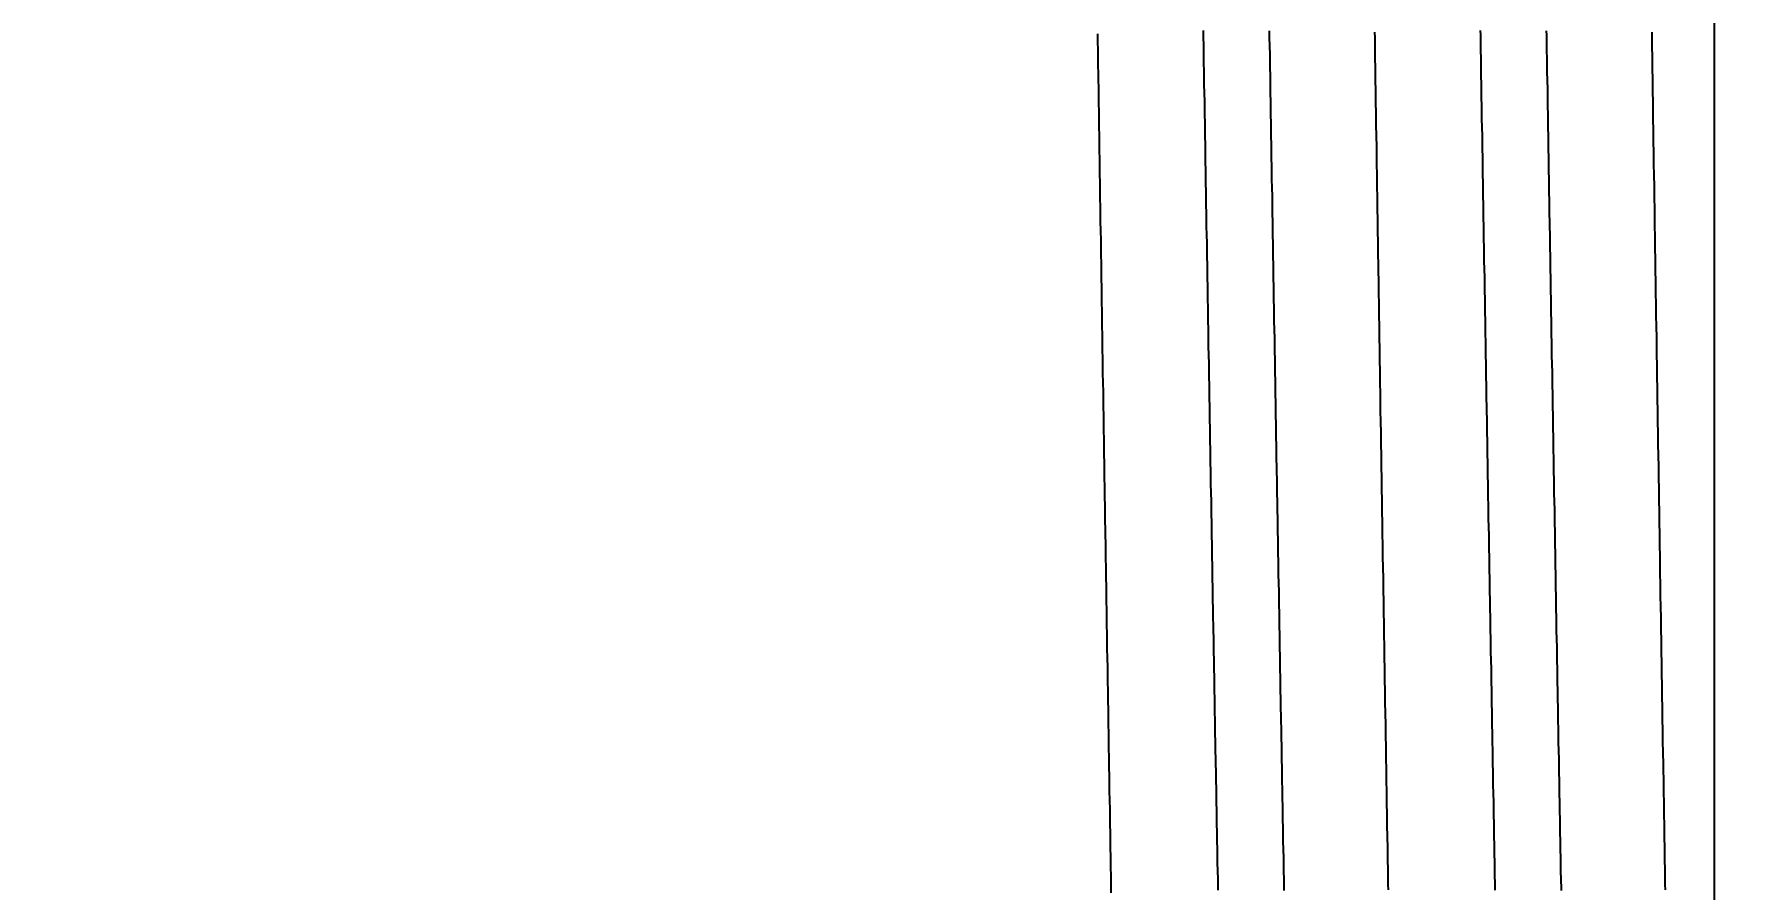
# Model space of a CAD drawing. Header units: millimetres. Extents: x 0 to 3800, y -67 to 2530.
# Drawn here: x 2289.26 to 2298.69, y 1457.72 to 1462.46 of the extents above; entities that cross this region are included whole.
import ezdxf

# ---------------------------------------------------------------- set-up
doc = ezdxf.new("R2010")
doc.units = ezdxf.units.MM
doc.layers.add('내부선 및 부속', color=4, linetype='Continuous')
doc.layers.add('치수선', color=7, linetype='Continuous')
doc.styles.add('____', font='')
doc.styles.get('____').set_extended_font_data('굴림')
doc.dimstyles.new('MSADIM', dxfattribs={"dimtxt": 33, "dimasz": 17, "dimexe": 10, "dimexo": 7.5, "dimgap": 10, "dimtad": 0, "dimtih": 1, "dimtoh": 1, "dimdec": 0, "dimzin": 1, "dimdsep": 46, "dimtxsty": '____', "dimcen": 11.25, "dimadec": 0, "dimazin": 0, "dimtfac": 1, "dimtdec": 0, "dimtix": 1, "dimtmove": 0, "dimatfit": 3, "dimfxl": 1, "dimtolj": 1, "dimtzin": 1, "dimarcsym": 0})

# ---------------------------------------------------------------- blocks, each defined once
blk = doc.blocks.new('*D35')
at = {"layer": '치수선', "color": 0, "linetype": 'Continuous', "lineweight": -2, "transparency": 16777216}
for p, q in [((2924.5235, 1577.5117), (2924.5235, 1252.0017)), ((2244.5236, 1269.5017), (2244.5236, 1272.0017)), ((2261.5236, 1262.0017), (2547.2433, 1262.0017)), ((2907.5235, 1262.0017), (2621.8038, 1262.0017))]:
    blk.add_line(p, q, dxfattribs=at)
at = {"layer": '치수선', "color": 0, "linetype": 'Continuous', "transparency": 16777216}
for points in [[(2261.5236, 1264.835), (2261.5236, 1259.1683), (2244.5236, 1262.0017)], [(2907.5235, 1264.835), (2907.5235, 1259.1683), (2924.5235, 1262.0017)]]:
    blk.add_solid(points, dxfattribs=at)
at = {"layer": '치수선', "color": 0, "linetype": 'Continuous', "transparency": 16777216, "insert": (2584.5236, 1262.0017), "char_height": 25, "attachment_point": 5, "style": '____'}
blk.add_mtext('\\A1;680', dxfattribs=at)

msp = doc.modelspace()

# ---------------------------------------------------------------- linework, layer by layer
at = {"layer": '내부선 및 부속', "linetype": 'Continuous'}
msp.add_line((2298.5945, 1483.356), (2298.5945, 1446.6676), dxfattribs=at)
at = {"layer": '내부선 및 부속', "linetype": 'Continuous', "flags": 128}
for points in [[(2295.1676, 1462.4648), (2295.1686, 1462.4378), (2295.1686, 1462.4118), (2295.1696, 1462.3858), (2295.1696, 1462.3588), (2295.1696, 1462.3328), (2295.1706, 1462.3068), (2295.1706, 1462.2798), (2295.1716, 1462.2538), (2295.1716, 1462.2278), (2295.1716, 1462.2008), (2295.1726, 1462.1748), (2295.1726, 1462.1478), (2295.1736, 1462.1218), (2295.1736, 1462.0958), (2295.1736, 1462.0688), (2295.1746, 1462.0428), (2295.1746, 1462.0168), (2295.1756, 1461.9898), (2295.1756, 1461.9638), (2295.1756, 1461.9378), (2295.1766, 1461.9108), (2295.1766, 1461.8848), (2295.1776, 1461.8588), (2295.1776, 1461.8318), (2295.1776, 1461.8058), (2295.1786, 1461.7798), (2295.1786, 1461.7528), (2295.1796, 1461.7268), (2295.1796, 1461.7008), (2295.1796, 1461.6738), (2295.1806, 1461.6478), (2295.1806, 1461.6218), (2295.1816, 1461.5948), (2295.1816, 1461.5688), (2295.1816, 1461.5418), (2295.1826, 1461.5158), (2295.1826, 1461.4898), (2295.1836, 1461.4628), (2295.1836, 1461.4368), (2295.1836, 1461.4108), (2295.1846, 1461.3838), (2295.1846, 1461.3578), (2295.1856, 1461.3318), (2295.1856, 1461.3048), (2295.1856, 1461.2788), (2295.1866, 1461.2528), (2295.1866, 1461.2258), (2295.1876, 1461.1998), (2295.1876, 1461.1738), (2295.1876, 1461.1468), (2295.1886, 1461.1208), (2295.1886, 1461.0948), (2295.1896, 1461.0678), (2295.1896, 1461.0418), (2295.1896, 1461.0158), (2295.1906, 1460.9888), (2295.1906, 1460.9628), (2295.1916, 1460.9358), (2295.1916, 1460.9098), (2295.1926, 1460.8838), (2295.1926, 1460.8568), (2295.1926, 1460.8308), (2295.1936, 1460.8048), (2295.1936, 1460.7778), (2295.1946, 1460.7518), (2295.1946, 1460.7258), (2295.1946, 1460.6988), (2295.1956, 1460.6728), (2295.1956, 1460.6468), (2295.1966, 1460.6198), (2295.1966, 1460.5938), (2295.1966, 1460.5678), (2295.1976, 1460.5408), (2295.1976, 1460.5148), (2295.1986, 1460.4888), (2295.1986, 1460.4618), (2295.1986, 1460.4358), (2295.1996, 1460.4098), (2295.1996, 1460.3828), (2295.2006, 1460.3568), (2295.2006, 1460.3568), (2295.2006, 1460.3298), (2295.2016, 1460.3038), (2295.2016, 1460.2778), (2295.2016, 1460.2508), (2295.2026, 1460.2248), (2295.2026, 1460.1988), (2295.2036, 1460.1718), (2295.2036, 1460.1458), (2295.2036, 1460.1198), (2295.2046, 1460.0928), (2295.2046, 1460.0668), (2295.2056, 1460.0408), (2295.2056, 1460.0138), (2295.2056, 1459.9878), (2295.2066, 1459.9618), (2295.2066, 1459.9348), (2295.2076, 1459.9088), (2295.2076, 1459.8828), (2295.2086, 1459.8558), (2295.2086, 1459.8298), (2295.2086, 1459.8038), (2295.2096, 1459.7768), (2295.2096, 1459.7508), (2295.2106, 1459.7238), (2295.2106, 1459.6978), (2295.2106, 1459.6718), (2295.2116, 1459.6448), (2295.2116, 1459.6188), (2295.2126, 1459.5928), (2295.2126, 1459.5658), (2295.2126, 1459.5398), (2295.2136, 1459.5138), (2295.2136, 1459.4868), (2295.2146, 1459.4608), (2295.2146, 1459.4348), (2295.2156, 1459.4078), (2295.2156, 1459.3818), (2295.2156, 1459.3558), (2295.2166, 1459.3288), (2295.2166, 1459.3028), (2295.2176, 1459.2768), (2295.2176, 1459.2498), (2295.2186, 1459.2238), (2295.2186, 1459.1978), (2295.2186, 1459.1708), (2295.2196, 1459.1448), (2295.2196, 1459.1178), (2295.2206, 1459.0918), (2295.2206, 1459.0658), (2295.2206, 1459.0388), (2295.2216, 1459.0128), (2295.2216, 1458.9868), (2295.2226, 1458.9598), (2295.2226, 1458.9338), (2295.2236, 1458.9078), (2295.2236, 1458.8808), (2295.2236, 1458.8548), (2295.2246, 1458.8288), (2295.2246, 1458.8018), (2295.2256, 1458.7758), (2295.2256, 1458.7498), (2295.2266, 1458.7228), (2295.2266, 1458.6968), (2295.2266, 1458.6708), (2295.2276, 1458.6438), (2295.2276, 1458.6178), (2295.2286, 1458.5918), (2295.2286, 1458.5648), (2295.2296, 1458.5388), (2295.2296, 1458.5118), (2295.2296, 1458.4858), (2295.2306, 1458.4598), (2295.2306, 1458.4328), (2295.2316, 1458.4068), (2295.2316, 1458.3808), (2295.2326, 1458.3538), (2295.2326, 1458.3278), (2295.2326, 1458.3018), (2295.2336, 1458.2748), (2295.2336, 1458.2488), (2295.2346, 1458.2228), (2295.2346, 1458.1958), (2295.2356, 1458.1698), (2295.2356, 1458.1438), (2295.2356, 1458.1168), (2295.2366, 1458.0908), (2295.2366, 1458.0648), (2295.2376, 1458.0378), (2295.2376, 1458.0118), (2295.2386, 1457.9858), (2295.2386, 1457.9588), (2295.2386, 1457.9328), (2295.2396, 1457.9068), (2295.2396, 1457.8798), (2295.2406, 1457.8538), (2295.2406, 1457.8268), (2295.2416, 1457.8008), (2295.2416, 1457.7748), (2295.2426, 1457.7478), (2295.2426, 1457.7218), (2295.2426, 1457.7218), (2295.2426, 1457.6958)], [(2295.8386, 1457.7098), (2295.8376, 1457.7338), (2295.8376, 1457.7578), (2295.8376, 1457.7818), (2295.8366, 1457.8058), (2295.8366, 1457.8288), (2295.8356, 1457.8528), (2295.8356, 1457.8768), (2295.8346, 1457.9008), (2295.8346, 1457.9248), (2295.8346, 1457.9488), (2295.8336, 1457.9728), (2295.8336, 1457.9958), (2295.8326, 1458.0198), (2295.8326, 1458.0438), (2295.8316, 1458.0678), (2295.8316, 1458.0918), (2295.8316, 1458.1158), (2295.8306, 1458.1398), (2295.8306, 1458.1628), (2295.8296, 1458.1868), (2295.8296, 1458.2108), (2295.8286, 1458.2348), (2295.8286, 1458.2588), (2295.8286, 1458.2828), (2295.8276, 1458.3068), (2295.8276, 1458.3308), (2295.8266, 1458.3538), (2295.8266, 1458.3778), (2295.8256, 1458.4018), (2295.8256, 1458.4258), (2295.8256, 1458.4498), (2295.8246, 1458.4738), (2295.8246, 1458.4978), (2295.8236, 1458.5208), (2295.8236, 1458.5448), (2295.8226, 1458.5688), (2295.8226, 1458.5928), (2295.8226, 1458.6168), (2295.8216, 1458.6408), (2295.8216, 1458.6648), (2295.8206, 1458.6878), (2295.8206, 1458.7118), (2295.8196, 1458.7358), (2295.8196, 1458.7598), (2295.8196, 1458.7838), (2295.8186, 1458.8078), (2295.8186, 1458.8318), (2295.8176, 1458.8558), (2295.8176, 1458.8788), (2295.8176, 1458.9028), (2295.8166, 1458.9268), (2295.8166, 1458.9508), (2295.8156, 1458.9748), (2295.8156, 1458.9988), (2295.8146, 1459.0228), (2295.8146, 1459.0458), (2295.8146, 1459.0698), (2295.8136, 1459.0938), (2295.8136, 1459.1178), (2295.8126, 1459.1418), (2295.8126, 1459.1658), (2295.8126, 1459.1898), (2295.8116, 1459.2128), (2295.8116, 1459.2368), (2295.8106, 1459.2608), (2295.8106, 1459.2848), (2295.8106, 1459.2848), (2295.8096, 1459.3088), (2295.8096, 1459.3328), (2295.8096, 1459.3568), (2295.8086, 1459.3808), (2295.8086, 1459.4038), (2295.8076, 1459.4278), (2295.8076, 1459.4518), (2295.8076, 1459.4758), (2295.8066, 1459.4998), (2295.8066, 1459.5238), (2295.8056, 1459.5478), (2295.8056, 1459.5708), (2295.8056, 1459.5948), (2295.8046, 1459.6188), (2295.8046, 1459.6428), (2295.8036, 1459.6668), (2295.8036, 1459.6908), (2295.8026, 1459.7148), (2295.8026, 1459.7388), (2295.8026, 1459.7618), (2295.8016, 1459.7858), (2295.8016, 1459.8098), (2295.8006, 1459.8338), (2295.8006, 1459.8578), (2295.8006, 1459.8818), (2295.7996, 1459.9058), (2295.7996, 1459.9288), (2295.7986, 1459.9528), (2295.7986, 1459.9768), (2295.7986, 1460.0008), (2295.7976, 1460.0248), (2295.7976, 1460.0488), (2295.7966, 1460.0728), (2295.7966, 1460.0958), (2295.7966, 1460.1198), (2295.7956, 1460.1438), (2295.7956, 1460.1678), (2295.7946, 1460.1918), (2295.7946, 1460.2158), (2295.7946, 1460.2398), (2295.7936, 1460.2638), (2295.7936, 1460.2868), (2295.7926, 1460.3108), (2295.7926, 1460.3348), (2295.7926, 1460.3588), (2295.7916, 1460.3828), (2295.7916, 1460.4068), (2295.7906, 1460.4308), (2295.7906, 1460.4538), (2295.7906, 1460.4778), (2295.7896, 1460.5018), (2295.7896, 1460.5258), (2295.7886, 1460.5498), (2295.7886, 1460.5738), (2295.7876, 1460.5978), (2295.7876, 1460.6208), (2295.7876, 1460.6448), (2295.7866, 1460.6688), (2295.7866, 1460.6928), (2295.7856, 1460.7168), (2295.7856, 1460.7408), (2295.7856, 1460.7648), (2295.7846, 1460.7888), (2295.7846, 1460.8118), (2295.7846, 1460.8358), (2295.7836, 1460.8598), (2295.7836, 1460.8838), (2295.7826, 1460.9078), (2295.7826, 1460.9318), (2295.7826, 1460.9558), (2295.7816, 1460.9788), (2295.7816, 1461.0028), (2295.7806, 1461.0268), (2295.7806, 1461.0508), (2295.7806, 1461.0748), (2295.7796, 1461.0988), (2295.7796, 1461.1228), (2295.7786, 1461.1468), (2295.7786, 1461.1698), (2295.7786, 1461.1938), (2295.7776, 1461.2178), (2295.7776, 1461.2418), (2295.7766, 1461.2658), (2295.7766, 1461.2898), (2295.7766, 1461.3138), (2295.7756, 1461.3368), (2295.7756, 1461.3608), (2295.7746, 1461.3848), (2295.7746, 1461.4088), (2295.7746, 1461.4328), (2295.7736, 1461.4568), (2295.7736, 1461.4808), (2295.7726, 1461.5038), (2295.7726, 1461.5278), (2295.7726, 1461.5518), (2295.7716, 1461.5758), (2295.7716, 1461.5998), (2295.7706, 1461.6238), (2295.7706, 1461.6478), (2295.7706, 1461.6718), (2295.7706, 1461.6718), (2295.7696, 1461.6948), (2295.7696, 1461.7188), (2295.7686, 1461.7428), (2295.7686, 1461.7668), (2295.7686, 1461.7908), (2295.7676, 1461.8148), (2295.7676, 1461.8388), (2295.7676, 1461.8618), (2295.7666, 1461.8858), (2295.7666, 1461.9098), (2295.7656, 1461.9338), (2295.7656, 1461.9578), (2295.7656, 1461.9818), (2295.7646, 1462.0058), (2295.7646, 1462.0298), (2295.7636, 1462.0528), (2295.7636, 1462.0768), (2295.7636, 1462.1008), (2295.7626, 1462.1248), (2295.7626, 1462.1488), (2295.7616, 1462.1728), (2295.7616, 1462.1968), (2295.7616, 1462.2198), (2295.7606, 1462.2438), (2295.7606, 1462.2678), (2295.7596, 1462.2918), (2295.7596, 1462.3158), (2295.7596, 1462.3398), (2295.7586, 1462.3638), (2295.7586, 1462.3868), (2295.7586, 1462.4108), (2295.7576, 1462.4348), (2295.7576, 1462.4588), (2295.7566, 1462.4828)], [(2296.2056, 1457.7088), (2296.2056, 1457.7328), (2296.2046, 1457.7568), (2296.2046, 1457.7798), (2296.2036, 1457.8038), (2296.2036, 1457.8278), (2296.2036, 1457.8518), (2296.2026, 1457.8758), (2296.2026, 1457.8998), (2296.2016, 1457.9238), (2296.2016, 1457.9468), (2296.2006, 1457.9708), (2296.2006, 1457.9948), (2296.2006, 1458.0188), (2296.1996, 1458.0428), (2296.1996, 1458.0668), (2296.1986, 1458.0908), (2296.1986, 1458.1138), (2296.1976, 1458.1378), (2296.1976, 1458.1618), (2296.1976, 1458.1858), (2296.1966, 1458.2098), (2296.1966, 1458.2338), (2296.1956, 1458.2578), (2296.1956, 1458.2818), (2296.1946, 1458.3048), (2296.1946, 1458.3288), (2296.1946, 1458.3528), (2296.1936, 1458.3768), (2296.1936, 1458.4008), (2296.1926, 1458.4248), (2296.1926, 1458.4488), (2296.1916, 1458.4718), (2296.1916, 1458.4958), (2296.1916, 1458.5198), (2296.1906, 1458.5438), (2296.1906, 1458.5678), (2296.1896, 1458.5918), (2296.1896, 1458.6158), (2296.1886, 1458.6398), (2296.1886, 1458.6628), (2296.1886, 1458.6868), (2296.1876, 1458.7108), (2296.1876, 1458.7348), (2296.1866, 1458.7588), (2296.1866, 1458.7828), (2296.1856, 1458.8068), (2296.1856, 1458.8298), (2296.1856, 1458.8538), (2296.1846, 1458.8778), (2296.1846, 1458.9018), (2296.1836, 1458.9258), (2296.1836, 1458.9498), (2296.1836, 1458.9738), (2296.1826, 1458.9968), (2296.1826, 1459.0208), (2296.1816, 1459.0448), (2296.1816, 1459.0688), (2296.1806, 1459.0928), (2296.1806, 1459.1168), (2296.1806, 1459.1408), (2296.1796, 1459.1648), (2296.1796, 1459.1878), (2296.1786, 1459.2118), (2296.1786, 1459.2358), (2296.1786, 1459.2598), (2296.1776, 1459.2838), (2296.1776, 1459.3078), (2296.1776, 1459.3078), (2296.1766, 1459.3318), (2296.1766, 1459.3548), (2296.1766, 1459.3788), (2296.1756, 1459.4028), (2296.1756, 1459.4268), (2296.1746, 1459.4508), (2296.1746, 1459.4748), (2296.1736, 1459.4988), (2296.1736, 1459.5218), (2296.1736, 1459.5458), (2296.1726, 1459.5698), (2296.1726, 1459.5938), (2296.1716, 1459.6178), (2296.1716, 1459.6418), (2296.1716, 1459.6658), (2296.1706, 1459.6898), (2296.1706, 1459.7128), (2296.1696, 1459.7368), (2296.1696, 1459.7608), (2296.1696, 1459.7848), (2296.1686, 1459.8088), (2296.1686, 1459.8328), (2296.1676, 1459.8568), (2296.1676, 1459.8798), (2296.1666, 1459.9038), (2296.1666, 1459.9278), (2296.1666, 1459.9518), (2296.1656, 1459.9758), (2296.1656, 1459.9998), (2296.1646, 1460.0238), (2296.1646, 1460.0478), (2296.1646, 1460.0708), (2296.1636, 1460.0948), (2296.1636, 1460.1188), (2296.1626, 1460.1428), (2296.1626, 1460.1668), (2296.1626, 1460.1908), (2296.1616, 1460.2148), (2296.1616, 1460.2378), (2296.1606, 1460.2618), (2296.1606, 1460.2858), (2296.1606, 1460.3098), (2296.1596, 1460.3338), (2296.1596, 1460.3578), (2296.1586, 1460.3818), (2296.1586, 1460.4048), (2296.1586, 1460.4288), (2296.1576, 1460.4528), (2296.1576, 1460.4768), (2296.1566, 1460.5008), (2296.1566, 1460.5248), (2296.1566, 1460.5488), (2296.1556, 1460.5728), (2296.1556, 1460.5958), (2296.1546, 1460.6198), (2296.1546, 1460.6438), (2296.1546, 1460.6678), (2296.1536, 1460.6918), (2296.1536, 1460.7158), (2296.1526, 1460.7398), (2296.1526, 1460.7628), (2296.1526, 1460.7868), (2296.1516, 1460.8108), (2296.1516, 1460.8348), (2296.1506, 1460.8588), (2296.1506, 1460.8828), (2296.1506, 1460.9068), (2296.1496, 1460.9298), (2296.1496, 1460.9538), (2296.1486, 1460.9778), (2296.1486, 1461.0018), (2296.1486, 1461.0258), (2296.1476, 1461.0498), (2296.1476, 1461.0738), (2296.1466, 1461.0978), (2296.1466, 1461.1208), (2296.1466, 1461.1448), (2296.1456, 1461.1688), (2296.1456, 1461.1928), (2296.1446, 1461.2168), (2296.1446, 1461.2408), (2296.1446, 1461.2648), (2296.1436, 1461.2878), (2296.1436, 1461.3118), (2296.1426, 1461.3358), (2296.1426, 1461.3598), (2296.1426, 1461.3838), (2296.1416, 1461.4078), (2296.1416, 1461.4318), (2296.1406, 1461.4558), (2296.1406, 1461.4788), (2296.1406, 1461.5028), (2296.1396, 1461.5268), (2296.1396, 1461.5508), (2296.1396, 1461.5748), (2296.1386, 1461.5988), (2296.1386, 1461.6228), (2296.1376, 1461.6458), (2296.1376, 1461.6698), (2296.1376, 1461.6938), (2296.1376, 1461.6938), (2296.1366, 1461.7178), (2296.1366, 1461.7418), (2296.1356, 1461.7658), (2296.1356, 1461.7898), (2296.1356, 1461.8128), (2296.1346, 1461.8368), (2296.1346, 1461.8608), (2296.1336, 1461.8848), (2296.1336, 1461.9088), (2296.1336, 1461.9328), (2296.1326, 1461.9568), (2296.1326, 1461.9808), (2296.1316, 1462.0038), (2296.1316, 1462.0278), (2296.1316, 1462.0518), (2296.1306, 1462.0758), (2296.1306, 1462.0998), (2296.1296, 1462.1238), (2296.1296, 1462.1478), (2296.1296, 1462.1708), (2296.1286, 1462.1948), (2296.1286, 1462.2188), (2296.1286, 1462.2428), (2296.1276, 1462.2668), (2296.1276, 1462.2908), (2296.1266, 1462.3148), (2296.1266, 1462.3388), (2296.1266, 1462.3618), (2296.1256, 1462.3858), (2296.1256, 1462.4098), (2296.1246, 1462.4338), (2296.1246, 1462.4578), (2296.1246, 1462.4818)], [(2296.7076, 1462.4748), (2296.7086, 1462.4428), (2296.7086, 1462.4118), (2296.7096, 1462.3808), (2296.7096, 1462.3498), (2296.7096, 1462.3188), (2296.7106, 1462.2878), (2296.7106, 1462.2568), (2296.7116, 1462.2258), (2296.7116, 1462.1938), (2296.7126, 1462.1628), (2296.7126, 1462.1318), (2296.7136, 1462.1008), (2296.7136, 1462.0698), (2296.7146, 1462.0388), (2296.7146, 1462.0078), (2296.7156, 1461.9758), (2296.7156, 1461.9448), (2296.7166, 1461.9138), (2296.7166, 1461.8828), (2296.7176, 1461.8518), (2296.7176, 1461.8208), (2296.7176, 1461.7898), (2296.7186, 1461.7588), (2296.7186, 1461.7268), (2296.7196, 1461.6958), (2296.7196, 1461.6648), (2296.7206, 1461.6338), (2296.7206, 1461.6028), (2296.7216, 1461.5718), (2296.7216, 1461.5408), (2296.7226, 1461.5088), (2296.7226, 1461.4778), (2296.7236, 1461.4468), (2296.7236, 1461.4158), (2296.7246, 1461.3848), (2296.7246, 1461.3538), (2296.7256, 1461.3228), (2296.7256, 1461.2918), (2296.7266, 1461.2598), (2296.7266, 1461.2288), (2296.7276, 1461.1978), (2296.7276, 1461.1668), (2296.7276, 1461.1358), (2296.7286, 1461.1048), (2296.7286, 1461.0738), (2296.7296, 1461.0418), (2296.7296, 1461.0108), (2296.7306, 1460.9798), (2296.7306, 1460.9488), (2296.7316, 1460.9178), (2296.7316, 1460.8868), (2296.7326, 1460.8558), (2296.7326, 1460.8248), (2296.7336, 1460.7928), (2296.7336, 1460.7618), (2296.7346, 1460.7308), (2296.7346, 1460.6998), (2296.7356, 1460.6688), (2296.7356, 1460.6378), (2296.7366, 1460.6068), (2296.7366, 1460.5748), (2296.7376, 1460.5438), (2296.7376, 1460.5128), (2296.7386, 1460.4818), (2296.7386, 1460.4508), (2296.7396, 1460.4198), (2296.7396, 1460.3888), (2296.7396, 1460.3578), (2296.7406, 1460.3258), (2296.7406, 1460.2948), (2296.7416, 1460.2638), (2296.7416, 1460.2328), (2296.7426, 1460.2018), (2296.7426, 1460.1708), (2296.7436, 1460.1398), (2296.7436, 1460.1078), (2296.7446, 1460.0768), (2296.7446, 1460.0458), (2296.7456, 1460.0148), (2296.7456, 1459.9838), (2296.7466, 1459.9528), (2296.7466, 1459.9218), (2296.7476, 1459.8898), (2296.7476, 1459.8588), (2296.7486, 1459.8278), (2296.7486, 1459.7968), (2296.7496, 1459.7658), (2296.7496, 1459.7348), (2296.7506, 1459.7038), (2296.7506, 1459.6728), (2296.7516, 1459.6408), (2296.7516, 1459.6408), (2296.7516, 1459.6098), (2296.7526, 1459.5788), (2296.7526, 1459.5478), (2296.7536, 1459.5168), (2296.7536, 1459.4858), (2296.7546, 1459.4548), (2296.7546, 1459.4228), (2296.7556, 1459.3918), (2296.7556, 1459.3608), (2296.7566, 1459.3298), (2296.7566, 1459.2988), (2296.7576, 1459.2678), (2296.7576, 1459.2368), (2296.7586, 1459.2058), (2296.7586, 1459.1738), (2296.7596, 1459.1428), (2296.7596, 1459.1118), (2296.7606, 1459.0808), (2296.7606, 1459.0498), (2296.7616, 1459.0188), (2296.7616, 1458.9878), (2296.7626, 1458.9558), (2296.7626, 1458.9248), (2296.7636, 1458.8938), (2296.7636, 1458.8628), (2296.7646, 1458.8318), (2296.7646, 1458.8008), (2296.7656, 1458.7698), (2296.7656, 1458.7388), (2296.7666, 1458.7068), (2296.7666, 1458.6758), (2296.7676, 1458.6448), (2296.7676, 1458.6138), (2296.7686, 1458.5828), (2296.7686, 1458.5518), (2296.7696, 1458.5208), (2296.7696, 1458.4888), (2296.7706, 1458.4578), (2296.7706, 1458.4268), (2296.7716, 1458.3958), (2296.7716, 1458.3648), (2296.7726, 1458.3338), (2296.7726, 1458.3028), (2296.7736, 1458.2718), (2296.7736, 1458.2398), (2296.7746, 1458.2088), (2296.7746, 1458.1778), (2296.7756, 1458.1468), (2296.7756, 1458.1158), (2296.7766, 1458.0848), (2296.7766, 1458.0538), (2296.7776, 1458.0218), (2296.7776, 1457.9908), (2296.7786, 1457.9598), (2296.7786, 1457.9288), (2296.7796, 1457.8978), (2296.7796, 1457.8668), (2296.7806, 1457.8358), (2296.7806, 1457.8048), (2296.7816, 1457.7728), (2296.7816, 1457.7418), (2296.7826, 1457.7108)], [(2297.3786, 1457.7098), (2297.3776, 1457.7338), (2297.3776, 1457.7578), (2297.3766, 1457.7818), (2297.3766, 1457.8048), (2297.3766, 1457.8288), (2297.3756, 1457.8528), (2297.3756, 1457.8768), (2297.3746, 1457.9008), (2297.3746, 1457.9248), (2297.3736, 1457.9488), (2297.3736, 1457.9728), (2297.3726, 1457.9958), (2297.3726, 1458.0198), (2297.3726, 1458.0438), (2297.3716, 1458.0678), (2297.3716, 1458.0918), (2297.3706, 1458.1158), (2297.3706, 1458.1398), (2297.3696, 1458.1628), (2297.3696, 1458.1868), (2297.3696, 1458.2108), (2297.3686, 1458.2348), (2297.3686, 1458.2588), (2297.3676, 1458.2828), (2297.3676, 1458.3068), (2297.3666, 1458.3298), (2297.3666, 1458.3538), (2297.3666, 1458.3778), (2297.3656, 1458.4018), (2297.3656, 1458.4258), (2297.3646, 1458.4498), (2297.3646, 1458.4738), (2297.3646, 1458.4978), (2297.3636, 1458.5208), (2297.3636, 1458.5448), (2297.3626, 1458.5688), (2297.3626, 1458.5928), (2297.3616, 1458.6168), (2297.3616, 1458.6408), (2297.3616, 1458.6648), (2297.3606, 1458.6878), (2297.3606, 1458.7118), (2297.3596, 1458.7358), (2297.3596, 1458.7598), (2297.3586, 1458.7838), (2297.3586, 1458.8078), (2297.3586, 1458.8318), (2297.3576, 1458.8558), (2297.3576, 1458.8788), (2297.3566, 1458.9028), (2297.3566, 1458.9268), (2297.3566, 1458.9508), (2297.3556, 1458.9748), (2297.3556, 1458.9988), (2297.3546, 1459.0228), (2297.3546, 1459.0458), (2297.3536, 1459.0698), (2297.3536, 1459.0938), (2297.3536, 1459.1178), (2297.3526, 1459.1418), (2297.3526, 1459.1658), (2297.3516, 1459.1898), (2297.3516, 1459.2128), (2297.3516, 1459.2368), (2297.3506, 1459.2608), (2297.3506, 1459.2848), (2297.3506, 1459.2848), (2297.3496, 1459.3088), (2297.3496, 1459.3328), (2297.3486, 1459.3568), (2297.3486, 1459.3808), (2297.3486, 1459.4038), (2297.3476, 1459.4278), (2297.3476, 1459.4518), (2297.3466, 1459.4758), (2297.3466, 1459.4998), (2297.3466, 1459.5238), (2297.3456, 1459.5478), (2297.3456, 1459.5708), (2297.3446, 1459.5948), (2297.3446, 1459.6188), (2297.3446, 1459.6428), (2297.3436, 1459.6668), (2297.3436, 1459.6908), (2297.3426, 1459.7148), (2297.3426, 1459.7378), (2297.3416, 1459.7618), (2297.3416, 1459.7858), (2297.3416, 1459.8098), (2297.3406, 1459.8338), (2297.3406, 1459.8578), (2297.3396, 1459.8818), (2297.3396, 1459.9058), (2297.3396, 1459.9288), (2297.3386, 1459.9528), (2297.3386, 1459.9768), (2297.3376, 1460.0008), (2297.3376, 1460.0248), (2297.3376, 1460.0488), (2297.3366, 1460.0728), (2297.3366, 1460.0958), (2297.3356, 1460.1198), (2297.3356, 1460.1438), (2297.3356, 1460.1678), (2297.3346, 1460.1918), (2297.3346, 1460.2158), (2297.3336, 1460.2398), (2297.3336, 1460.2638), (2297.3336, 1460.2868), (2297.3326, 1460.3108), (2297.3326, 1460.3348), (2297.3316, 1460.3588), (2297.3316, 1460.3828), (2297.3316, 1460.4068), (2297.3306, 1460.4308), (2297.3306, 1460.4538), (2297.3296, 1460.4778), (2297.3296, 1460.5018), (2297.3296, 1460.5258), (2297.3286, 1460.5498), (2297.3286, 1460.5738), (2297.3276, 1460.5978), (2297.3276, 1460.6208), (2297.3276, 1460.6448), (2297.3266, 1460.6688), (2297.3266, 1460.6928), (2297.3256, 1460.7168), (2297.3256, 1460.7408), (2297.3256, 1460.7648), (2297.3246, 1460.7888), (2297.3246, 1460.8118), (2297.3236, 1460.8358), (2297.3236, 1460.8598), (2297.3236, 1460.8838), (2297.3226, 1460.9078), (2297.3226, 1460.9318), (2297.3216, 1460.9558), (2297.3216, 1460.9788), (2297.3216, 1461.0028), (2297.3206, 1461.0268), (2297.3206, 1461.0508), (2297.3196, 1461.0748), (2297.3196, 1461.0988), (2297.3196, 1461.1228), (2297.3186, 1461.1468), (2297.3186, 1461.1698), (2297.3176, 1461.1938), (2297.3176, 1461.2178), (2297.3176, 1461.2418), (2297.3166, 1461.2658), (2297.3166, 1461.2898), (2297.3156, 1461.3138), (2297.3156, 1461.3368), (2297.3156, 1461.3608), (2297.3146, 1461.3848), (2297.3146, 1461.4088), (2297.3136, 1461.4328), (2297.3136, 1461.4568), (2297.3136, 1461.4808), (2297.3126, 1461.5038), (2297.3126, 1461.5278), (2297.3116, 1461.5518), (2297.3116, 1461.5758), (2297.3116, 1461.5998), (2297.3106, 1461.6238), (2297.3106, 1461.6478), (2297.3096, 1461.6718), (2297.3096, 1461.6718), (2297.3096, 1461.6948), (2297.3096, 1461.7188), (2297.3086, 1461.7428), (2297.3086, 1461.7668), (2297.3086, 1461.7908), (2297.3076, 1461.8148), (2297.3076, 1461.8388), (2297.3066, 1461.8618), (2297.3066, 1461.8858), (2297.3066, 1461.9098), (2297.3056, 1461.9338), (2297.3056, 1461.9578), (2297.3046, 1461.9818), (2297.3046, 1462.0058), (2297.3046, 1462.0298), (2297.3036, 1462.0528), (2297.3036, 1462.0768), (2297.3026, 1462.1008), (2297.3026, 1462.1248), (2297.3026, 1462.1488), (2297.3016, 1462.1728), (2297.3016, 1462.1968), (2297.3006, 1462.2198), (2297.3006, 1462.2438), (2297.3006, 1462.2678), (2297.2996, 1462.2918), (2297.2996, 1462.3158), (2297.2996, 1462.3398), (2297.2986, 1462.3638), (2297.2986, 1462.3868), (2297.2976, 1462.4108), (2297.2976, 1462.4348), (2297.2976, 1462.4588), (2297.2966, 1462.4828)], [(2297.7456, 1457.7088), (2297.7456, 1457.7328), (2297.7446, 1457.7568), (2297.7446, 1457.7798), (2297.7436, 1457.8038), (2297.7436, 1457.8278), (2297.7426, 1457.8518), (2297.7426, 1457.8758), (2297.7426, 1457.8998), (2297.7416, 1457.9238), (2297.7416, 1457.9468), (2297.7406, 1457.9708), (2297.7406, 1457.9948), (2297.7396, 1458.0188), (2297.7396, 1458.0428), (2297.7386, 1458.0668), (2297.7386, 1458.0908), (2297.7386, 1458.1138), (2297.7376, 1458.1378), (2297.7376, 1458.1618), (2297.7366, 1458.1858), (2297.7366, 1458.2098), (2297.7356, 1458.2338), (2297.7356, 1458.2578), (2297.7356, 1458.2818), (2297.7346, 1458.3048), (2297.7346, 1458.3288), (2297.7336, 1458.3528), (2297.7336, 1458.3768), (2297.7326, 1458.4008), (2297.7326, 1458.4248), (2297.7326, 1458.4488), (2297.7316, 1458.4718), (2297.7316, 1458.4958), (2297.7306, 1458.5198), (2297.7306, 1458.5438), (2297.7306, 1458.5678), (2297.7296, 1458.5918), (2297.7296, 1458.6158), (2297.7286, 1458.6388), (2297.7286, 1458.6628), (2297.7276, 1458.6868), (2297.7276, 1458.7108), (2297.7276, 1458.7348), (2297.7266, 1458.7588), (2297.7266, 1458.7828), (2297.7256, 1458.8068), (2297.7256, 1458.8298), (2297.7246, 1458.8538), (2297.7246, 1458.8778), (2297.7246, 1458.9018), (2297.7236, 1458.9258), (2297.7236, 1458.9498), (2297.7226, 1458.9738), (2297.7226, 1458.9968), (2297.7226, 1459.0208), (2297.7216, 1459.0448), (2297.7216, 1459.0688), (2297.7206, 1459.0928), (2297.7206, 1459.1168), (2297.7196, 1459.1408), (2297.7196, 1459.1648), (2297.7196, 1459.1878), (2297.7186, 1459.2118), (2297.7186, 1459.2358), (2297.7176, 1459.2598), (2297.7176, 1459.2838), (2297.7176, 1459.3078), (2297.7176, 1459.3078), (2297.7166, 1459.3318), (2297.7166, 1459.3548), (2297.7156, 1459.3788), (2297.7156, 1459.4028), (2297.7156, 1459.4268), (2297.7146, 1459.4508), (2297.7146, 1459.4748), (2297.7136, 1459.4988), (2297.7136, 1459.5218), (2297.7126, 1459.5458), (2297.7126, 1459.5698), (2297.7126, 1459.5938), (2297.7116, 1459.6178), (2297.7116, 1459.6418), (2297.7106, 1459.6658), (2297.7106, 1459.6898), (2297.7106, 1459.7128), (2297.7096, 1459.7368), (2297.7096, 1459.7608), (2297.7086, 1459.7848), (2297.7086, 1459.8088), (2297.7086, 1459.8328), (2297.7076, 1459.8568), (2297.7076, 1459.8798), (2297.7066, 1459.9038), (2297.7066, 1459.9278), (2297.7066, 1459.9518), (2297.7056, 1459.9758), (2297.7056, 1459.9998), (2297.7046, 1460.0238), (2297.7046, 1460.0468), (2297.7036, 1460.0708), (2297.7036, 1460.0948), (2297.7036, 1460.1188), (2297.7026, 1460.1428), (2297.7026, 1460.1668), (2297.7016, 1460.1908), (2297.7016, 1460.2148), (2297.7016, 1460.2378), (2297.7006, 1460.2618), (2297.7006, 1460.2858), (2297.6996, 1460.3098), (2297.6996, 1460.3338), (2297.6996, 1460.3578), (2297.6986, 1460.3818), (2297.6986, 1460.4048), (2297.6976, 1460.4288), (2297.6976, 1460.4528), (2297.6976, 1460.4768), (2297.6966, 1460.5008), (2297.6966, 1460.5248), (2297.6956, 1460.5488), (2297.6956, 1460.5728), (2297.6956, 1460.5958), (2297.6946, 1460.6198), (2297.6946, 1460.6438), (2297.6936, 1460.6678), (2297.6936, 1460.6918), (2297.6936, 1460.7158), (2297.6926, 1460.7398), (2297.6926, 1460.7628), (2297.6916, 1460.7868), (2297.6916, 1460.8108), (2297.6916, 1460.8348), (2297.6906, 1460.8588), (2297.6906, 1460.8828), (2297.6896, 1460.9068), (2297.6896, 1460.9298), (2297.6896, 1460.9538), (2297.6886, 1460.9778), (2297.6886, 1461.0018), (2297.6876, 1461.0258), (2297.6876, 1461.0498), (2297.6876, 1461.0738), (2297.6866, 1461.0978), (2297.6866, 1461.1208), (2297.6856, 1461.1448), (2297.6856, 1461.1688), (2297.6856, 1461.1928), (2297.6846, 1461.2168), (2297.6846, 1461.2408), (2297.6836, 1461.2648), (2297.6836, 1461.2878), (2297.6836, 1461.3118), (2297.6826, 1461.3358), (2297.6826, 1461.3598), (2297.6816, 1461.3838), (2297.6816, 1461.4078), (2297.6816, 1461.4318), (2297.6806, 1461.4558), (2297.6806, 1461.4788), (2297.6806, 1461.5028), (2297.6796, 1461.5268), (2297.6796, 1461.5508), (2297.6786, 1461.5748), (2297.6786, 1461.5988), (2297.6786, 1461.6228), (2297.6776, 1461.6458), (2297.6776, 1461.6698), (2297.6766, 1461.6938), (2297.6766, 1461.6938), (2297.6766, 1461.7178), (2297.6766, 1461.7418), (2297.6756, 1461.7658), (2297.6756, 1461.7898), (2297.6746, 1461.8128), (2297.6746, 1461.8368), (2297.6746, 1461.8608), (2297.6736, 1461.8848), (2297.6736, 1461.9088), (2297.6726, 1461.9328), (2297.6726, 1461.9568), (2297.6726, 1461.9808), (2297.6716, 1462.0038), (2297.6716, 1462.0278), (2297.6706, 1462.0518), (2297.6706, 1462.0758), (2297.6706, 1462.0998), (2297.6696, 1462.1238), (2297.6696, 1462.1478), (2297.6696, 1462.1708), (2297.6686, 1462.1948), (2297.6686, 1462.2188), (2297.6676, 1462.2428), (2297.6676, 1462.2668), (2297.6676, 1462.2908), (2297.6666, 1462.3148), (2297.6666, 1462.3388), (2297.6656, 1462.3618), (2297.6656, 1462.3858), (2297.6656, 1462.4098), (2297.6646, 1462.4338), (2297.6646, 1462.4578), (2297.6636, 1462.4818)], [(2298.2476, 1462.4748), (2298.2476, 1462.4428), (2298.2486, 1462.4118), (2298.2486, 1462.3808), (2298.2496, 1462.3498), (2298.2496, 1462.3188), (2298.2506, 1462.2878), (2298.2506, 1462.2568), (2298.2516, 1462.2258), (2298.2516, 1462.1938), (2298.2526, 1462.1628), (2298.2526, 1462.1318), (2298.2536, 1462.1008), (2298.2536, 1462.0698), (2298.2546, 1462.0388), (2298.2546, 1462.0078), (2298.2546, 1461.9758), (2298.2556, 1461.9448), (2298.2556, 1461.9138), (2298.2566, 1461.8828), (2298.2566, 1461.8518), (2298.2576, 1461.8208), (2298.2576, 1461.7898), (2298.2586, 1461.7588), (2298.2586, 1461.7268), (2298.2596, 1461.6958), (2298.2596, 1461.6648), (2298.2606, 1461.6338), (2298.2606, 1461.6028), (2298.2616, 1461.5718), (2298.2616, 1461.5408), (2298.2626, 1461.5088), (2298.2626, 1461.4778), (2298.2636, 1461.4468), (2298.2636, 1461.4158), (2298.2636, 1461.3848), (2298.2646, 1461.3538), (2298.2646, 1461.3228), (2298.2656, 1461.2918), (2298.2656, 1461.2598), (2298.2666, 1461.2288), (2298.2666, 1461.1978), (2298.2676, 1461.1668), (2298.2676, 1461.1358), (2298.2686, 1461.1048), (2298.2686, 1461.0738), (2298.2696, 1461.0418), (2298.2696, 1461.0108), (2298.2706, 1460.9798), (2298.2706, 1460.9488), (2298.2716, 1460.9178), (2298.2716, 1460.8868), (2298.2726, 1460.8558), (2298.2726, 1460.8248), (2298.2736, 1460.7928), (2298.2736, 1460.7618), (2298.2746, 1460.7308), (2298.2746, 1460.6998), (2298.2746, 1460.6688), (2298.2756, 1460.6378), (2298.2756, 1460.6068), (2298.2766, 1460.5748), (2298.2766, 1460.5438), (2298.2776, 1460.5128), (2298.2776, 1460.4818), (2298.2786, 1460.4508), (2298.2786, 1460.4198), (2298.2796, 1460.3888), (2298.2796, 1460.3578), (2298.2806, 1460.3258), (2298.2806, 1460.2948), (2298.2816, 1460.2638), (2298.2816, 1460.2328), (2298.2826, 1460.2018), (2298.2826, 1460.1708), (2298.2836, 1460.1398), (2298.2836, 1460.1078), (2298.2846, 1460.0768), (2298.2846, 1460.0458), (2298.2856, 1460.0148), (2298.2856, 1459.9838), (2298.2866, 1459.9528), (2298.2866, 1459.9218), (2298.2876, 1459.8898), (2298.2876, 1459.8588), (2298.2886, 1459.8278), (2298.2886, 1459.7968), (2298.2896, 1459.7658), (2298.2896, 1459.7348), (2298.2906, 1459.7038), (2298.2906, 1459.6728), (2298.2916, 1459.6408), (2298.2916, 1459.6408), (2298.2916, 1459.6098), (2298.2926, 1459.5788), (2298.2926, 1459.5478), (2298.2936, 1459.5168), (2298.2936, 1459.4858), (2298.2936, 1459.4548), (2298.2946, 1459.4228), (2298.2946, 1459.3918), (2298.2956, 1459.3608), (2298.2956, 1459.3298), (2298.2966, 1459.2988), (2298.2966, 1459.2678), (2298.2976, 1459.2368), (2298.2976, 1459.2058), (2298.2986, 1459.1738), (2298.2986, 1459.1428), (2298.2996, 1459.1118), (2298.2996, 1459.0808), (2298.3006, 1459.0498), (2298.3006, 1459.0188), (2298.3016, 1458.9878), (2298.3016, 1458.9558), (2298.3026, 1458.9248), (2298.3026, 1458.8938), (2298.3036, 1458.8628), (2298.3036, 1458.8318), (2298.3046, 1458.8008), (2298.3046, 1458.7698), (2298.3056, 1458.7388), (2298.3056, 1458.7068), (2298.3066, 1458.6758), (2298.3066, 1458.6448), (2298.3076, 1458.6138), (2298.3076, 1458.5828), (2298.3086, 1458.5518), (2298.3086, 1458.5208), (2298.3096, 1458.4888), (2298.3096, 1458.4578), (2298.3106, 1458.4268), (2298.3116, 1458.3958), (2298.3116, 1458.3648), (2298.3126, 1458.3338), (2298.3126, 1458.3028), (2298.3136, 1458.2718), (2298.3136, 1458.2398), (2298.3146, 1458.2088), (2298.3146, 1458.1778), (2298.3156, 1458.1468), (2298.3156, 1458.1158), (2298.3166, 1458.0848), (2298.3166, 1458.0538), (2298.3176, 1458.0218), (2298.3176, 1457.9908), (2298.3186, 1457.9598), (2298.3186, 1457.9288), (2298.3196, 1457.8978), (2298.3196, 1457.8668), (2298.3206, 1457.8358), (2298.3206, 1457.8048), (2298.3216, 1457.7728), (2298.3216, 1457.7418), (2298.3226, 1457.7108)]]:
    msp.add_lwpolyline(points, dxfattribs=at)

# ---------------------------------------------------------------- dimensions: what is measured, and where the dimension line sits
at = {"layer": '치수선', "linetype": 'Continuous'}
dim = msp.add_linear_dim(base=(2244.5236, 1262.0017), p1=(2924.5235, 1585.0117), p2=(2244.5236, 1262.0017), dimstyle='MSADIM', override={"dimtxt": 25}, dxfattribs=at)
dim.commit()
dim.dimension.update_dxf_attribs({"geometry": '*D35', "text_midpoint": (2584.5236, 1262.0017)})

doc.saveas('drawing.dxf')
